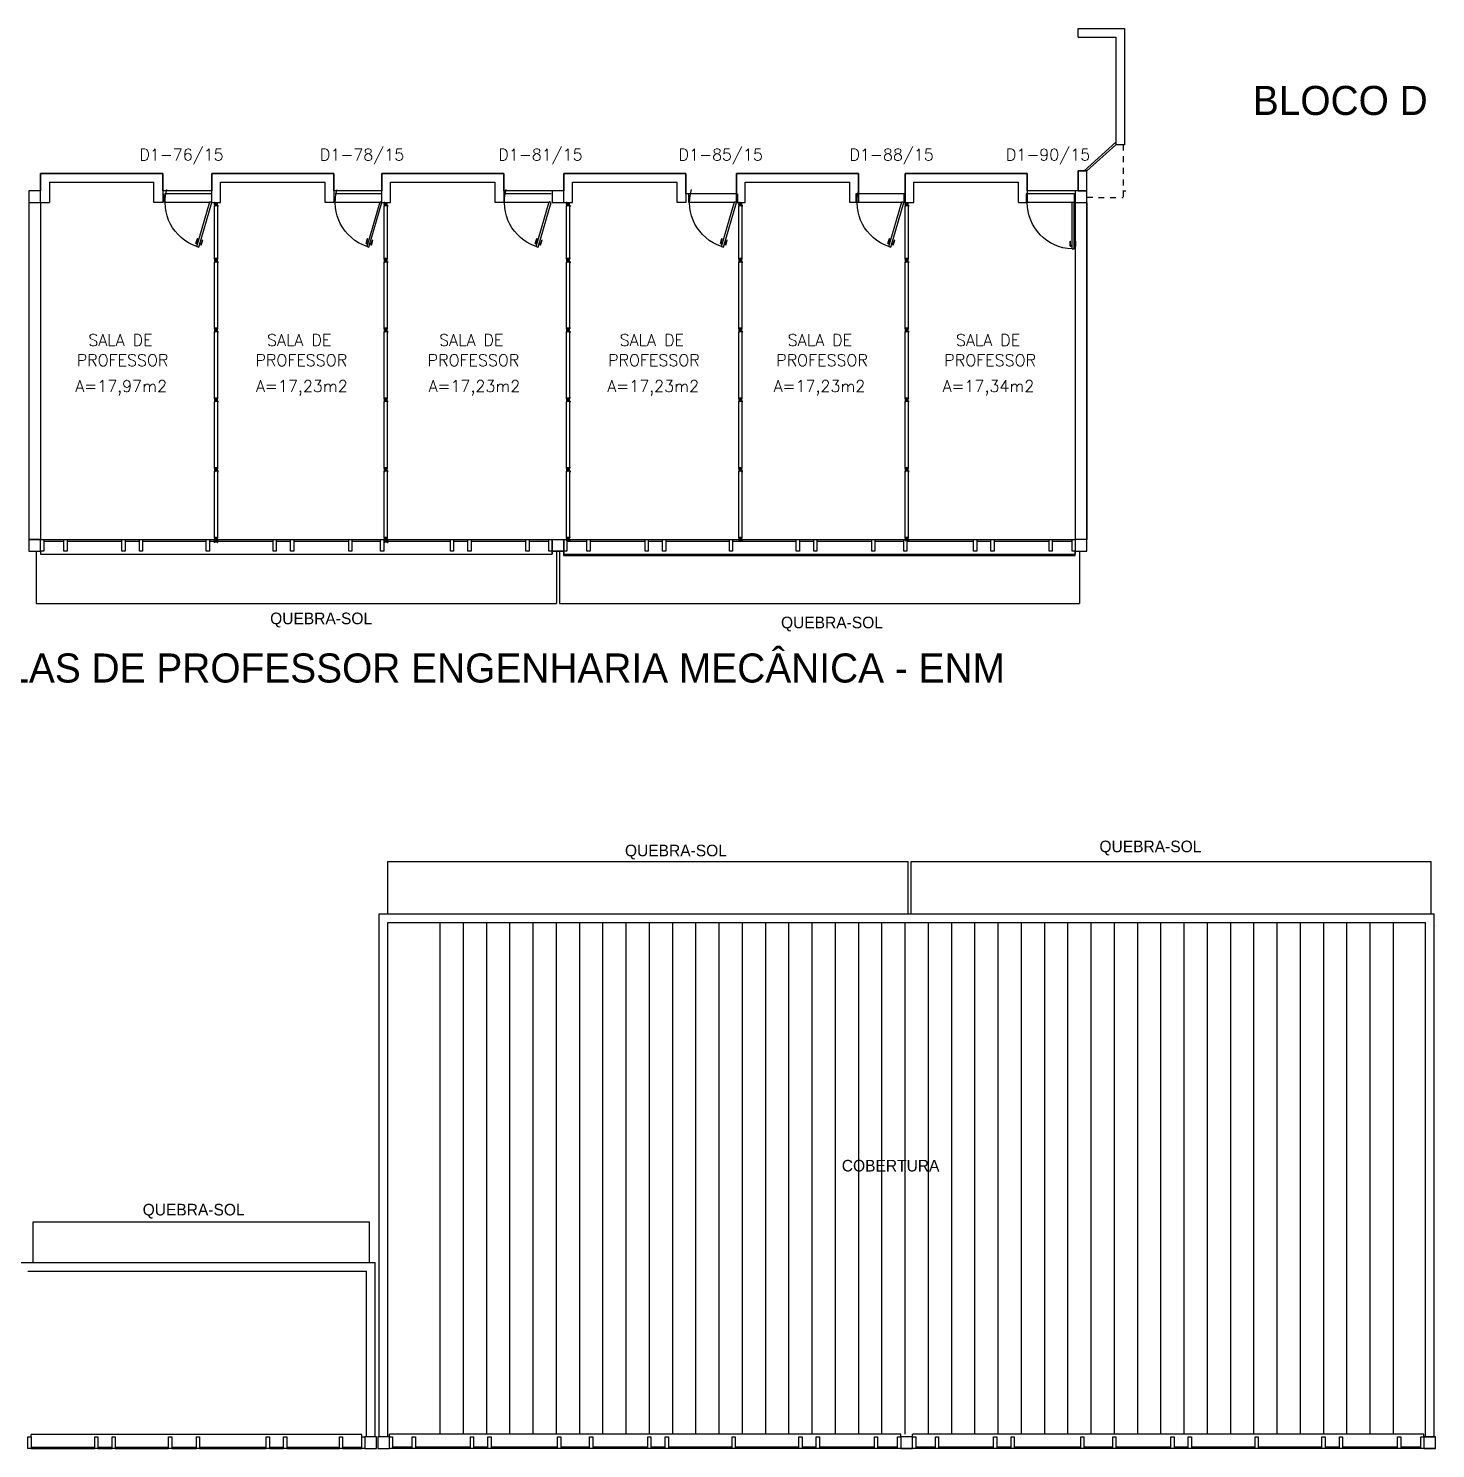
# Model space of a CAD drawing. Header units: centimetres. Extents: x -15 to 273, y 1 to 137.
# Drawn here: x 92.72 to 116.93, y 49.52 to 73.95 of the extents above; entities that cross this region are included whole.
import ezdxf

# ---------------------------------------------------------------- set-up
doc = ezdxf.new("R2010")
doc.units = ezdxf.units.CM
doc.header["$LTSCALE"] = 0.003
doc.header["$MEASUREMENT"] = 0
doc.linetypes.add('HIDDEN', pattern=[0.375, 0.25, -0.125])
doc.layers.get('0').update_dxf_attribs({"linetype": 'CONTINUOUS'})
for name, color, linetype in [('ALV', 2, 'CONTINUOUS'), ('ALVENARIA', 2, 'CONTINUOUS'), ('AREA', 2, 'CONTINUOUS'), ('COB', 1, 'CONTINUOUS'), ('DIV', 2, 'CONTINUOUS'), ('ENDEREÇO NOVO', 2, 'CONTINUOUS'), ('ESQ', 1, 'CONTINUOUS'), ('ESTRUT', 2, 'CONTINUOUS'), ('MACANETA', 2, 'CONTINUOUS'), ('MARCO', 2, 'CONTINUOUS'), ('PISO', 1, 'CONTINUOUS'), ('PL-Áreas-Depto', 2, 'CONTINUOUS'), ('PORTA', 2, 'CONTINUOUS'), ('PROJ', 1, 'HIDDEN'), ('SOLEIRA', 1, 'CONTINUOUS'), ('TEXTO', 2, 'CONTINUOUS'), ('USO', 2, 'CONTINUOUS')]:
    doc.layers.add(name, color=color, linetype=linetype)
doc.styles.add('UNB-100', font='simplex.shx', dxfattribs={"height": 0.2})

# ---------------------------------------------------------------- blocks, each defined once
blk = doc.blocks.new('ESQ9')
at = {"layer": 'ALV'}
blk.add_line((-0.2, 0), (0, 0), dxfattribs=at)
at = {"layer": 'ESQ'}
for p, q in [((0.055, 0), (8.745, 0)), ((0, -0.2), (0, -0.25)), ((0.055, -0.025), (0.4, -0.025)), ((0.455, -0.025), (1.4, -0.025)), ((1.455, -0.025), (1.7, -0.025)), ((1.755, -0.025), (2.85, -0.025)), ((2.905, -0.025), (4, -0.025)), ((4.055, -0.025), (4.3, -0.025)), ((4.355, -0.025), (5.3, -0.025)), ((5.355, -0.025), (5.85, -0.025)), ((5.905, -0.025), (7.05, -0.025)), ((7.105, -0.025), (7.35, -0.025)), ((7.405, -0.025), (8.35, -0.025)), ((8.405, -0.025), (8.745, -0.025)), ((8.8, -0.2), (8.8, -0.25)), ((0, -0.25), (8.8, -0.25))]:
    blk.add_line(p, q, dxfattribs=at)
for points in [[(0, 0), (0.055, 0), (0.055, -0.2), (0, -0.2)], [(0.4, 0), (0.455, 0), (0.455, -0.2), (0.4, -0.2)], [(1.4, 0), (1.455, 0), (1.455, -0.2), (1.4, -0.2)], [(1.7, 0), (1.755, 0), (1.755, -0.2), (1.7, -0.2)], [(2.85, 0), (2.905, 0), (2.905, -0.2), (2.85, -0.2)], [(4, 0), (4.055, 0), (4.055, -0.2), (4, -0.2)], [(4.3, 0), (4.355, 0), (4.355, -0.2), (4.3, -0.2)], [(5.3, 0), (5.355, 0), (5.355, -0.2), (5.3, -0.2)], [(5.85, 0), (5.905, 0), (5.905, -0.2), (5.85, -0.2)], [(7.05, 0), (7.105, 0), (7.105, -0.2), (7.05, -0.2)], [(7.35, 0), (7.405, 0), (7.405, -0.2), (7.35, -0.2)], [(8.35, 0), (8.405, 0), (8.405, -0.2), (8.35, -0.2)], [(8.745, 0), (8.8, 0), (8.8, -0.2), (8.745, -0.2)]]:
    blk.add_lwpolyline(points, close=True, dxfattribs=at)
blk = doc.blocks.new('DIV12')
for p, q in [((-0.005, 0), (0.005, 0)), ((0, -0.005), (0, 0.005)), ((0.024, 0.018), (0.028, 0.018)), ((0.024, 0.018), (0.024, 0.016)), ((0.024, 0.016), (0.028, 0.016)), ((0.028, 0.03), (0.043, 0.03)), ((0.028, 0.018), (0.028, 0.03)), ((0.028, -0.017), (0.028, 0.016)), ((0.03, 0.028), (1.169, 0.028)), ((0.03, -0.029), (0.03, 0.028)), ((0.043, 0.03), (0.043, 0.028)), ((1.157, 0.03), (1.157, 0.028)), ((1.171, 0.03), (1.157, 0.03)), ((1.169, -0.029), (1.169, 0.028)), ((1.171, 0.018), (1.171, 0.03)), ((1.176, 0.018), (1.171, 0.018)), ((1.176, 0.016), (1.171, 0.016)), ((1.171, -0.017), (1.171, 0.016)), ((1.176, 0.018), (1.176, 0.016)), ((1.195, 0), (1.205, 0)), ((1.2, -0.005), (1.2, 0.005)), ((0.024, -0.017), (0.028, -0.017)), ((0.024, -0.017), (0.024, -0.019)), ((0.024, -0.019), (0.028, -0.019)), ((0.028, -0.031), (0.028, -0.019)), ((0.028, -0.031), (0.043, -0.031)), ((0.03, -0.029), (1.169, -0.029)), ((0.043, -0.029), (0.043, -0.031)), ((1.157, -0.029), (1.157, -0.031)), ((1.171, -0.031), (1.157, -0.031)), ((1.176, -0.017), (1.171, -0.017)), ((1.176, -0.019), (1.171, -0.019)), ((1.171, -0.031), (1.171, -0.019)), ((1.176, -0.017), (1.176, -0.019))]:
    blk.add_line(p, q)
blk = doc.blocks.new('MTDIV')
for p, q in [((-0.0285, 0.0185), (-0.0285, 0.0285)), ((-0.0185, 0.0285), (-0.0285, 0.0285)), ((-0.0265, 0.0185), (-0.0285, 0.0185)), ((-0.0265, 0.0235), (-0.0265, 0.0265)), ((-0.0265, 0.0265), (-0.0185, 0.0265)), ((-0.0265, 0.0235), (0.0265, 0.0235)), ((-0.0215, 0.0235), (-0.0265, 0.0235)), ((-0.0265, 0.0185), (-0.0265, 0.0215)), ((-0.0265, 0.0215), (-0.0235, 0.0215)), ((-0.0235, 0.0215), (-0.0235, -0.0215)), ((-0.0215, 0.0235), (-0.0215, 0.0215)), ((-0.0215, 0.0215), (0.0215, 0.0215)), ((-0.0215, 0.0195), (0.0195, 0.0195)), ((-0.0215, 0.0195), (-0.0215, -0.0195)), ((-0.0185, 0.0265), (-0.0185, 0.0285)), ((-0.0049, 0), (0.0049, 0)), ((0, -0.0049), (0, 0.0049)), ((0.0115, 0.0095), (0.0115, 0.0075)), ((0.0195, 0.0095), (0.0115, 0.0095)), ((0.0215, 0.0075), (0.0115, 0.0075)), ((0.0135, 0.0075), (0.0135, 0.0055)), ((0.0215, 0.0055), (0.0135, 0.0055)), ((0.0185, 0.0265), (0.0185, 0.0285)), ((0.0185, 0.0285), (0.0285, 0.0285)), ((0.0185, 0.0265), (0.0265, 0.0265)), ((0.0195, 0.0195), (0.0195, 0.0095)), ((0.0215, 0.0235), (0.0215, 0.0075)), ((0.0215, 0.0235), (0.0265, 0.0235)), ((0.0215, 0.0055), (0.0215, -0.0055)), ((0.0235, 0.0215), (0.0235, -0.0215)), ((0.0265, 0.0215), (0.0235, 0.0215)), ((0.0265, 0.0235), (0.0265, 0.0265)), ((0.0265, 0.0185), (0.0265, 0.0215)), ((0.0265, 0.0185), (0.0285, 0.0185)), ((0.0285, 0.0185), (0.0285, 0.0285)), ((-0.0285, -0.0185), (-0.0285, -0.0285)), ((-0.0285, -0.0185), (-0.0265, -0.0185)), ((-0.0185, -0.0285), (-0.0285, -0.0285)), ((-0.0265, -0.0185), (-0.0265, -0.0215)), ((-0.0265, -0.0215), (-0.0235, -0.0215)), ((0.0265, -0.0235), (-0.0265, -0.0235)), ((-0.0265, -0.0235), (-0.0265, -0.0265)), ((-0.0215, -0.0235), (-0.0265, -0.0235)), ((-0.0185, -0.0265), (-0.0265, -0.0265)), ((-0.0215, -0.0195), (0.0195, -0.0195)), ((-0.0215, -0.0215), (0.0215, -0.0215)), ((-0.0215, -0.0215), (-0.0215, -0.0235)), ((-0.0185, -0.0265), (-0.0185, -0.0285)), ((0.0115, -0.0075), (0.0115, -0.0095)), ((0.0215, -0.0075), (0.0115, -0.0075)), ((0.0195, -0.0095), (0.0115, -0.0095)), ((0.0135, -0.0055), (0.0135, -0.0075)), ((0.0215, -0.0055), (0.0135, -0.0055)), ((0.0185, -0.0265), (0.0185, -0.0285)), ((0.0265, -0.0265), (0.0185, -0.0265)), ((0.0185, -0.0285), (0.0285, -0.0285)), ((0.0195, -0.0095), (0.0195, -0.0195)), ((0.0215, -0.0075), (0.0215, -0.0235)), ((0.0215, -0.0235), (0.0265, -0.0235)), ((0.0265, -0.0215), (0.0235, -0.0215)), ((0.0265, -0.0185), (0.0265, -0.0215)), ((0.0285, -0.0185), (0.0265, -0.0185)), ((0.0265, -0.0235), (0.0265, -0.0265)), ((0.0285, -0.0185), (0.0285, -0.0285))]:
    blk.add_line(p, q)
blk = doc.blocks.new('DOOR80')
at = {"layer": 'MACANETA', "color": 1}
for p, q in [((-0.015, -0.665), (-0.01, -0.665)), ((-0.015, -0.755), (-0.015, -0.665)), ((-0.01, -0.755), (-0.01, -0.665)), ((0.012, -0.763), (0.012, -0.728)), ((0.012, -0.728), (0.015, -0.728)), ((0.053, -0.728), (0.05, -0.728)), ((0.053, -0.763), (0.053, -0.728)), ((0.08, -0.665), (0.075, -0.665)), ((0.075, -0.755), (0.075, -0.665)), ((0.08, -0.755), (0.08, -0.665)), ((-0.015, -0.755), (0.012, -0.755)), ((-0.01, -0.735), (0.012, -0.735)), ((0.012, -0.763), (0.015, -0.763)), ((0.053, -0.763), (0.05, -0.763)), ((0.075, -0.735), (0.053, -0.735)), ((0.08, -0.755), (0.053, -0.755))]:
    blk.add_line(p, q, dxfattribs=at)
at = {"layer": 'PORTA'}
for p, q in [((0.015, -0.8), (0.015, 0)), ((0.015, 0), (0.05, 0)), ((0.05, -0.8), (0.05, 0)), ((0.05, -0.8), (0.015, -0.8))]:
    blk.add_line(p, q, dxfattribs=at)
at = {"layer": 'PORTA', "color": 1}
blk.add_arc((0.02, 0), 0.8, 272.1491, 0, dxfattribs=at)
blk = doc.blocks.new('PORTA80')
at = {"layer": 'MARCO'}
for p, q in [((0, 0), (0.02, 0)), ((0, -0.15), (0, 0)), ((0.02, -0.15), (0.02, 0)), ((-0.002, -0.15), (-0.002, -0.15)), ((-0.002, -0.15), (-0.002, -0.15)), ((-0.002, -0.15), (-0.002, -0.15)), ((0.02, -0.15), (0, -0.15)), ((0.005, 0), (0.005, 0)), ((0.005, 0), (0.005, 0)), ((0.827, 0), (0.847, 0)), ((0.827, -0.15), (0.827, 0)), ((0.827, -0.15), (0.847, -0.15)), ((0.828, 0), (0.828, 0)), ((0.828, 0), (0.828, 0)), ((0.828, 0), (0.828, 0)), ((0.828, -0.15), (0.828, -0.15)), ((0.828, -0.15), (0.828, -0.15)), ((0.828, -0.15), (0.828, -0.15)), ((0.847, -0.15), (0.847, 0))]:
    blk.add_line(p, q, dxfattribs=at)
at = {"layer": 'SOLEIRA'}
for p, q in [((0.02, -0.15), (0.828, -0.15)), ((0.048, 0), (0.828, 0))]:
    blk.add_line(p, q, dxfattribs=at)
at = {"layer": 'PORTA', "xscale": -1, "rotation": 179.9999999948552}
blk.add_blockref('DOOR80', (0.005, 0), dxfattribs=at)
blk = doc.blocks.new('ESQ6')
at = {"layer": 'ESQ'}
for p, q in [((-0.24, 5.745), (-0.24, 0.055)), ((-0.2, 5.745), (-0.24, 5.745)), ((-0.2, 5.745), (-0.2, 5.745)), ((-0.025, 5.415), (-0.025, 5.745)), ((0, 5.415), (0, 5.745)), ((-0.025, 4.455), (-0.025, 5.36)), ((0, 4.455), (0, 5.36)), ((-0.025, 4.155), (-0.025, 4.4)), ((0, 4.155), (0, 4.4)), ((-0.025, 2.955), (-0.025, 4.1)), ((0, 2.955), (0, 4.1)), ((-0.025, 2.475), (-0.025, 2.9)), ((0, 2.475), (0, 2.9)), ((-0.025, 1.505), (-0.025, 2.42)), ((0, 1.505), (0, 2.42)), ((-0.025, 1.205), (-0.025, 1.45)), ((0, 1.205), (0, 1.45)), ((-0.025, 0.055), (-0.025, 1.15)), ((0, 0.055), (0, 1.15)), ((-0.2, 0.055), (-0.24, 0.055))]:
    blk.add_line(p, q, dxfattribs=at)
for points in [[(0, 5.745), (-0.2, 5.745), (-0.2, 5.8), (0, 5.8)], [(0, 5.36), (-0.2, 5.36), (-0.2, 5.415), (0, 5.415)], [(0, 4.4), (-0.2, 4.4), (-0.2, 4.455), (0, 4.455)], [(0, 4.1), (-0.2, 4.1), (-0.2, 4.155), (0, 4.155)], [(0, 2.9), (-0.2, 2.9), (-0.2, 2.955), (0, 2.955)], [(0, 2.42), (-0.2, 2.42), (-0.2, 2.475), (0, 2.475)], [(0, 1.45), (-0.2, 1.45), (-0.2, 1.505), (0, 1.505)], [(0, 1.15), (-0.2, 1.15), (-0.2, 1.205), (0, 1.205)], [(0, 0), (-0.2, 0), (-0.2, 0.055), (0, 0.055)]]:
    blk.add_lwpolyline(points, close=True, dxfattribs=at)

msp = doc.modelspace()

# ---------------------------------------------------------------- linework, layer by layer
at = {"layer": 'ALV'}
for p, q in [((110.777, 73.951), (111.577, 73.951)), ((110.777, 73.801), (110.777, 73.951)), ((110.777, 73.801), (111.427, 73.801)), ((111.427, 73.801), (111.427, 71.951)), ((111.577, 73.951), (111.577, 71.951)), ((111.577, 71.951), (111.427, 71.951)), ((110.777, 71.501), (110.927, 71.501)), ((110.777, 71.157), (110.777, 71.501)), ((110.927, 71.157), (110.927, 71.501)), ((110.927, 70.957), (110.927, 71.457)), ((110.777, 71.157), (110.927, 71.157)), ((110.927, 70.957), (110.927, 71.307)), ((110.727, 70.957), (110.927, 70.957)), ((92.727, 65.157), (92.927, 65.157)), ((92.852, 64.957), (92.852, 64.057)), ((101.802, 64.957), (101.802, 64.057)), ((101.852, 64.957), (101.852, 64.057)), ((110.802, 64.957), (110.802, 64.057)), ((92.852, 64.057), (101.802, 64.057)), ((101.852, 64.057), (110.802, 64.057)), ((98.902, 59.617), (107.852, 59.617)), ((98.902, 58.717), (98.902, 59.617)), ((107.852, 58.717), (107.852, 59.617)), ((107.902, 59.617), (116.852, 59.617)), ((107.902, 58.717), (107.902, 59.617)), ((116.852, 58.717), (116.852, 59.617)), ((98.752, 58.717), (116.902, 58.717)), ((98.752, 49.717), (98.752, 58.717)), ((116.902, 49.717), (116.902, 58.717)), ((98.902, 58.567), (116.752, 58.567)), ((98.902, 49.717), (98.902, 58.567)), ((116.752, 49.717), (116.752, 58.567)), ((116.927, 58.517), (116.927, 58.517)), ((92.796, 53.417), (98.588, 53.417)), ((92.796, 52.717), (92.796, 53.417)), ((98.588, 52.716), (98.588, 53.417)), ((92.532, 52.717), (98.682, 52.717)), ((92.707, 52.567), (98.532, 52.567)), ((98.532, 49.717), (98.532, 52.567)), ((98.682, 49.717), (98.682, 52.717)), ((116.727, 49.717), (116.927, 49.717)), ((116.731, 49.717), (116.927, 49.717))]:
    msp.add_line(p, q, dxfattribs=at)
at = {"layer": 'ALVENARIA'}
for p, q in [((92.927, 71.457), (95.027, 71.457)), ((92.927, 70.957), (92.927, 71.457)), ((95.027, 71.457), (95.027, 70.957)), ((95.873, 71.457), (97.973, 71.457)), ((95.873, 70.957), (95.873, 71.457)), ((97.973, 71.457), (97.973, 70.957)), ((98.799, 71.457), (100.899, 71.457)), ((98.799, 70.957), (98.799, 71.457)), ((100.899, 71.457), (100.899, 70.957)), ((101.927, 71.457), (104.027, 71.457)), ((101.927, 70.957), (101.927, 71.457)), ((104.027, 71.457), (104.027, 70.957)), ((104.897, 71.457), (106.997, 71.457)), ((104.897, 70.957), (104.897, 71.457)), ((106.997, 71.457), (106.997, 70.957)), ((107.799, 71.457), (109.9, 71.457)), ((107.799, 70.957), (107.799, 71.457)), ((109.9, 71.457), (109.9, 70.957)), ((93.077, 71.307), (94.877, 71.307)), ((93.077, 71.307), (93.077, 70.957)), ((94.877, 70.957), (94.877, 71.307)), ((96.023, 71.307), (97.823, 71.307)), ((96.023, 70.957), (96.023, 71.307)), ((97.823, 70.957), (97.823, 71.307)), ((98.949, 71.307), (100.749, 71.307)), ((98.949, 70.957), (98.949, 71.307)), ((100.749, 70.957), (100.749, 71.307)), ((102.077, 71.307), (103.877, 71.307)), ((102.077, 70.957), (102.077, 71.307)), ((103.877, 70.957), (103.877, 71.307)), ((105.047, 71.307), (106.847, 71.307)), ((105.047, 70.957), (105.047, 71.307)), ((106.847, 70.957), (106.847, 71.307)), ((107.949, 71.307), (109.75, 71.307)), ((107.949, 70.957), (107.949, 71.307)), ((109.75, 70.957), (109.75, 71.307)), ((92.727, 70.957), (92.727, 65.157)), ((92.927, 70.957), (92.927, 65.157)), ((92.927, 70.957), (93.077, 70.957)), ((95.027, 70.957), (94.877, 70.957)), ((95.873, 70.957), (96.023, 70.957)), ((97.973, 70.957), (97.823, 70.957)), ((98.799, 70.957), (98.949, 70.957)), ((100.899, 70.957), (100.749, 70.957)), ((101.927, 70.957), (102.077, 70.957)), ((104.027, 70.957), (103.877, 70.957)), ((104.897, 70.957), (105.047, 70.957)), ((106.997, 70.957), (106.847, 70.957)), ((107.799, 70.957), (107.949, 70.957)), ((109.75, 70.957), (109.899, 70.957)), ((110.119, 70.957), (109.969, 70.957)), ((110.727, 70.957), (110.727, 65.157)), ((110.927, 70.957), (110.927, 65.157))]:
    msp.add_line(p, q, dxfattribs=at)
at = {"layer": 'COB'}
for p, q in [((99.802, 49.767), (99.802, 58.567)), ((100.202, 49.767), (100.202, 58.567)), ((100.602, 49.767), (100.602, 58.567)), ((101.002, 49.767), (101.002, 58.567)), ((101.402, 49.767), (101.402, 58.567)), ((101.802, 49.767), (101.802, 58.567)), ((102.202, 49.767), (102.202, 58.567)), ((102.602, 49.767), (102.602, 58.567)), ((103.002, 49.767), (103.002, 58.567)), ((103.402, 49.767), (103.402, 58.567)), ((103.802, 49.767), (103.802, 58.567)), ((104.202, 49.767), (104.202, 58.567)), ((104.602, 49.767), (104.602, 58.567)), ((105.002, 49.767), (105.002, 58.567)), ((105.402, 49.767), (105.402, 58.567)), ((105.802, 49.767), (105.802, 58.567)), ((106.202, 49.767), (106.202, 58.567)), ((106.602, 49.767), (106.602, 58.567)), ((107.002, 49.767), (107.002, 58.567)), ((107.402, 49.767), (107.402, 58.567)), ((107.802, 49.767), (107.802, 58.567)), ((108.202, 49.767), (108.202, 58.567)), ((108.602, 49.767), (108.602, 58.567)), ((109.002, 49.767), (109.002, 58.567)), ((109.402, 49.767), (109.402, 58.567)), ((109.802, 49.767), (109.802, 58.567)), ((110.202, 49.767), (110.202, 58.567)), ((110.602, 49.767), (110.602, 58.567)), ((111.002, 49.767), (111.002, 58.567)), ((111.402, 49.767), (111.402, 58.567)), ((111.802, 49.767), (111.802, 58.567)), ((112.202, 49.767), (112.202, 58.567)), ((112.602, 49.767), (112.602, 58.567)), ((113.002, 49.767), (113.002, 58.567)), ((113.402, 49.767), (113.402, 58.567)), ((113.802, 49.767), (113.802, 58.567)), ((114.202, 49.767), (114.202, 58.567)), ((114.602, 49.767), (114.602, 58.567)), ((115.002, 49.767), (115.002, 58.567)), ((115.002, 49.767), (115.002, 58.567)), ((115.402, 49.767), (115.402, 58.567)), ((115.802, 49.767), (115.802, 58.567)), ((116.202, 49.767), (116.202, 58.567))]:
    msp.add_line(p, q, dxfattribs=at)
at = {"layer": 'DIV'}
for p, q in [((95.921, 70.929), (95.911, 70.929)), ((95.916, 70.924), (95.916, 70.934)), ((95.928, 70.9), (95.916, 70.9)), ((95.916, 70.9), (95.916, 70.886)), ((95.916, 70.886), (95.918, 70.886)), ((95.975, 70.898), (95.918, 70.898)), ((95.918, 69.993), (95.918, 70.898)), ((95.928, 70.905), (95.93, 70.905)), ((95.928, 70.905), (95.928, 70.9)), ((95.93, 70.905), (95.93, 70.9)), ((95.963, 70.9), (95.93, 70.9)), ((95.949, 70.929), (95.939, 70.929)), ((95.944, 70.924), (95.944, 70.934)), ((95.963, 70.905), (95.965, 70.905)), ((95.963, 70.905), (95.963, 70.9)), ((95.965, 70.905), (95.965, 70.9)), ((95.977, 70.9), (95.965, 70.9)), ((95.975, 69.993), (95.975, 70.898)), ((95.975, 70.886), (95.977, 70.886)), ((95.977, 70.9), (95.977, 70.886)), ((98.842, 70.929), (98.831, 70.929)), ((98.836, 70.924), (98.836, 70.934)), ((98.848, 70.9), (98.836, 70.9)), ((98.836, 70.9), (98.836, 70.886)), ((98.836, 70.886), (98.838, 70.886)), ((98.895, 70.898), (98.838, 70.898)), ((98.838, 69.993), (98.838, 70.898)), ((98.848, 70.905), (98.85, 70.905)), ((98.848, 70.905), (98.848, 70.9)), ((98.85, 70.905), (98.85, 70.9)), ((98.883, 70.9), (98.85, 70.9)), ((98.852, 70.906), (98.854, 70.906)), ((98.875, 70.929), (98.865, 70.929)), ((98.87, 70.924), (98.87, 70.934)), ((98.883, 70.905), (98.885, 70.905)), ((98.883, 70.905), (98.883, 70.9)), ((98.885, 70.905), (98.885, 70.9)), ((98.897, 70.9), (98.885, 70.9)), ((98.887, 70.906), (98.889, 70.906)), ((98.895, 69.993), (98.895, 70.898)), ((98.895, 70.886), (98.897, 70.886)), ((98.897, 70.9), (98.897, 70.886)), ((101.979, 70.929), (101.969, 70.929)), ((101.974, 70.924), (101.974, 70.934)), ((101.986, 70.9), (101.974, 70.9)), ((101.974, 70.9), (101.974, 70.886)), ((101.974, 70.886), (101.976, 70.886)), ((102.033, 70.898), (101.976, 70.898)), ((101.976, 69.993), (101.976, 70.898)), ((101.979, 70.906), (101.981, 70.906)), ((101.986, 70.905), (101.988, 70.905)), ((101.986, 70.905), (101.986, 70.9)), ((101.988, 70.905), (101.988, 70.9)), ((102.021, 70.9), (101.988, 70.9)), ((102.003, 70.929), (101.993, 70.929)), ((101.998, 70.924), (101.998, 70.934)), ((102.014, 70.906), (102.016, 70.906)), ((102.021, 70.905), (102.023, 70.905)), ((102.021, 70.905), (102.021, 70.9)), ((102.023, 70.905), (102.023, 70.9)), ((102.035, 70.9), (102.023, 70.9)), ((102.033, 69.993), (102.033, 70.898)), ((102.033, 70.886), (102.035, 70.886)), ((102.035, 70.9), (102.035, 70.886)), ((104.943, 70.929), (104.933, 70.929)), ((104.949, 70.9), (104.937, 70.9)), ((104.937, 70.9), (104.937, 70.886)), ((104.937, 70.886), (104.939, 70.886)), ((104.938, 70.924), (104.938, 70.934)), ((104.95, 70.901), (104.938, 70.901)), ((104.996, 70.898), (104.939, 70.898)), ((104.939, 69.993), (104.939, 70.898)), ((104.949, 70.905), (104.951, 70.905)), ((104.949, 70.905), (104.949, 70.9)), ((104.95, 70.906), (104.95, 70.901)), ((104.95, 70.906), (104.952, 70.906)), ((104.951, 70.905), (104.951, 70.9)), ((104.984, 70.9), (104.951, 70.9)), ((104.952, 70.906), (104.952, 70.901)), ((104.985, 70.901), (104.952, 70.901)), ((104.973, 70.929), (104.963, 70.929)), ((104.968, 70.924), (104.968, 70.934)), ((104.984, 70.905), (104.986, 70.905)), ((104.984, 70.905), (104.984, 70.9)), ((104.985, 70.906), (104.985, 70.901)), ((104.985, 70.906), (104.987, 70.906)), ((104.986, 70.905), (104.986, 70.9)), ((104.998, 70.9), (104.986, 70.9)), ((104.987, 70.906), (104.987, 70.901)), ((104.999, 70.901), (104.987, 70.901)), ((104.996, 69.993), (104.996, 70.898)), ((104.996, 70.886), (104.998, 70.886)), ((104.998, 70.9), (104.998, 70.886)), ((107.799, 70.957), (107.779, 70.957)), ((107.794, 70.957), (107.794, 70.957)), ((107.794, 70.957), (107.794, 70.957)), ((107.804, 70.929), (107.794, 70.929)), ((107.799, 70.924), (107.799, 70.934)), ((107.799, 70.9), (107.799, 70.886)), ((107.811, 70.9), (107.799, 70.9)), ((107.799, 70.886), (107.801, 70.886)), ((107.801, 69.993), (107.801, 70.898)), ((107.858, 70.898), (107.801, 70.898)), ((107.811, 70.905), (107.811, 70.9)), ((107.811, 70.905), (107.813, 70.905)), ((107.813, 70.905), (107.813, 70.9)), ((107.846, 70.9), (107.813, 70.9)), ((107.846, 70.905), (107.846, 70.9)), ((107.846, 70.905), (107.848, 70.905)), ((107.848, 70.905), (107.848, 70.9)), ((107.86, 70.9), (107.848, 70.9)), ((107.858, 69.993), (107.858, 70.898)), ((107.858, 70.886), (107.86, 70.886)), ((107.86, 70.9), (107.86, 70.886)), ((95.916, 69.991), (95.916, 70.005)), ((95.916, 70.005), (95.918, 70.005)), ((95.916, 69.991), (95.916, 70.005)), ((95.916, 70.005), (95.918, 70.005)), ((95.928, 69.991), (95.916, 69.991)), ((95.928, 69.991), (95.916, 69.991)), ((95.975, 69.993), (95.918, 69.993)), ((95.975, 69.993), (95.918, 69.993)), ((95.928, 69.986), (95.928, 69.991)), ((95.928, 69.986), (95.928, 69.991)), ((95.928, 69.986), (95.93, 69.986)), ((95.928, 69.986), (95.93, 69.986)), ((95.963, 69.991), (95.93, 69.991)), ((95.963, 69.991), (95.93, 69.991)), ((95.93, 69.986), (95.93, 69.991)), ((95.93, 69.986), (95.93, 69.991)), ((95.951, 69.962), (95.941, 69.962)), ((95.951, 69.962), (95.941, 69.962)), ((95.946, 69.957), (95.946, 69.967)), ((95.946, 69.957), (95.946, 69.967)), ((95.963, 69.986), (95.963, 69.991)), ((95.963, 69.986), (95.963, 69.991)), ((95.963, 69.986), (95.965, 69.986)), ((95.963, 69.986), (95.965, 69.986)), ((95.977, 69.991), (95.965, 69.991)), ((95.965, 69.986), (95.965, 69.991)), ((95.977, 69.991), (95.965, 69.991)), ((95.965, 69.986), (95.965, 69.991)), ((95.975, 70.005), (95.977, 70.005)), ((95.975, 70.005), (95.977, 70.005)), ((95.977, 69.991), (95.977, 70.005)), ((95.977, 69.991), (95.977, 70.005)), ((98.836, 69.991), (98.836, 70.005)), ((98.836, 70.005), (98.838, 70.005)), ((98.836, 69.991), (98.836, 70.005)), ((98.836, 70.005), (98.838, 70.005)), ((98.848, 69.991), (98.836, 69.991)), ((98.848, 69.991), (98.836, 69.991)), ((98.895, 69.993), (98.838, 69.993)), ((98.895, 69.993), (98.838, 69.993)), ((98.848, 69.986), (98.848, 69.991)), ((98.848, 69.986), (98.848, 69.991)), ((98.848, 69.986), (98.85, 69.986)), ((98.848, 69.986), (98.85, 69.986)), ((98.883, 69.991), (98.85, 69.991)), ((98.883, 69.991), (98.85, 69.991)), ((98.85, 69.986), (98.85, 69.991)), ((98.85, 69.986), (98.85, 69.991)), ((98.872, 69.962), (98.861, 69.962)), ((98.872, 69.962), (98.861, 69.962)), ((98.866, 69.957), (98.866, 69.967)), ((98.866, 69.957), (98.866, 69.967)), ((98.883, 69.986), (98.883, 69.991)), ((98.883, 69.986), (98.883, 69.991)), ((98.883, 69.986), (98.885, 69.986)), ((98.883, 69.986), (98.885, 69.986)), ((98.897, 69.991), (98.885, 69.991)), ((98.885, 69.986), (98.885, 69.991)), ((98.897, 69.991), (98.885, 69.991)), ((98.885, 69.986), (98.885, 69.991)), ((98.895, 70.005), (98.897, 70.005)), ((98.895, 70.005), (98.897, 70.005)), ((98.897, 69.991), (98.897, 70.005)), ((98.897, 69.991), (98.897, 70.005)), ((101.974, 69.991), (101.974, 70.005)), ((101.974, 70.005), (101.976, 70.005)), ((101.974, 69.991), (101.974, 70.005)), ((101.974, 70.005), (101.976, 70.005)), ((101.986, 69.991), (101.974, 69.991)), ((101.986, 69.991), (101.974, 69.991)), ((102.033, 69.993), (101.976, 69.993)), ((102.033, 69.993), (101.976, 69.993)), ((101.986, 69.986), (101.986, 69.991)), ((101.986, 69.986), (101.986, 69.991)), ((101.986, 69.986), (101.988, 69.986)), ((101.986, 69.986), (101.988, 69.986)), ((102.021, 69.991), (101.988, 69.991)), ((102.021, 69.991), (101.988, 69.991)), ((101.988, 69.986), (101.988, 69.991)), ((101.988, 69.986), (101.988, 69.991)), ((102.009, 69.962), (101.999, 69.962)), ((102.009, 69.962), (101.999, 69.962)), ((102.004, 69.957), (102.004, 69.967)), ((102.004, 69.957), (102.004, 69.967)), ((102.021, 69.986), (102.021, 69.991)), ((102.021, 69.986), (102.021, 69.991)), ((102.021, 69.986), (102.023, 69.986)), ((102.021, 69.986), (102.023, 69.986)), ((102.035, 69.991), (102.023, 69.991)), ((102.023, 69.986), (102.023, 69.991)), ((102.035, 69.991), (102.023, 69.991)), ((102.023, 69.986), (102.023, 69.991)), ((102.033, 70.005), (102.035, 70.005)), ((102.033, 70.005), (102.035, 70.005)), ((102.035, 69.991), (102.035, 70.005)), ((102.035, 69.991), (102.035, 70.005)), ((104.937, 69.991), (104.937, 70.005)), ((104.937, 70.005), (104.939, 70.005)), ((104.937, 69.991), (104.937, 70.005)), ((104.937, 70.005), (104.939, 70.005)), ((104.949, 69.991), (104.937, 69.991)), ((104.949, 69.991), (104.937, 69.991)), ((104.996, 69.993), (104.939, 69.993)), ((104.996, 69.993), (104.939, 69.993)), ((104.949, 69.986), (104.949, 69.991)), ((104.949, 69.986), (104.949, 69.991)), ((104.949, 69.986), (104.951, 69.986)), ((104.949, 69.986), (104.951, 69.986)), ((104.984, 69.991), (104.951, 69.991)), ((104.984, 69.991), (104.951, 69.991)), ((104.951, 69.986), (104.951, 69.991)), ((104.951, 69.986), (104.951, 69.991)), ((104.973, 69.962), (104.963, 69.962)), ((104.973, 69.962), (104.963, 69.962)), ((104.968, 69.957), (104.968, 69.967)), ((104.968, 69.957), (104.968, 69.967)), ((104.984, 69.986), (104.984, 69.991)), ((104.984, 69.986), (104.984, 69.991)), ((104.984, 69.986), (104.986, 69.986)), ((104.984, 69.986), (104.986, 69.986)), ((104.998, 69.991), (104.986, 69.991)), ((104.986, 69.986), (104.986, 69.991)), ((104.998, 69.991), (104.986, 69.991)), ((104.986, 69.986), (104.986, 69.991)), ((104.996, 70.005), (104.998, 70.005)), ((104.996, 70.005), (104.998, 70.005)), ((104.998, 69.991), (104.998, 70.005)), ((104.998, 69.991), (104.998, 70.005)), ((107.799, 70.005), (107.801, 70.005)), ((107.799, 69.991), (107.799, 70.005)), ((107.799, 70.005), (107.801, 70.005)), ((107.799, 69.991), (107.799, 70.005)), ((107.811, 69.991), (107.799, 69.991)), ((107.811, 69.991), (107.799, 69.991)), ((107.858, 69.993), (107.801, 69.993)), ((107.858, 69.993), (107.801, 69.993)), ((107.811, 69.986), (107.811, 69.991)), ((107.811, 69.986), (107.811, 69.991)), ((107.811, 69.986), (107.813, 69.986)), ((107.811, 69.986), (107.813, 69.986)), ((107.813, 69.986), (107.813, 69.991)), ((107.813, 69.986), (107.813, 69.991)), ((107.846, 69.991), (107.813, 69.991)), ((107.846, 69.991), (107.813, 69.991)), ((107.834, 69.962), (107.824, 69.962)), ((107.834, 69.962), (107.824, 69.962)), ((107.829, 69.957), (107.829, 69.967)), ((107.829, 69.957), (107.829, 69.967)), ((107.846, 69.986), (107.846, 69.991)), ((107.846, 69.986), (107.846, 69.991)), ((107.846, 69.986), (107.848, 69.986)), ((107.846, 69.986), (107.848, 69.986)), ((107.848, 69.986), (107.848, 69.991)), ((107.86, 69.991), (107.848, 69.991)), ((107.848, 69.986), (107.848, 69.991)), ((107.86, 69.991), (107.848, 69.991)), ((107.858, 70.005), (107.86, 70.005)), ((107.858, 70.005), (107.86, 70.005)), ((107.86, 69.991), (107.86, 70.005)), ((107.86, 69.991), (107.86, 70.005))]:
    msp.add_line(p, q, dxfattribs=at)
at = {"layer": 'ESQ'}
for p, q in [((111.427, 71.992), (110.882, 71.501)), ((111.427, 71.951), (110.927, 71.501))]:
    msp.add_line(p, q, dxfattribs=at)
at = {"layer": 'ESTRUT'}
for points in [[(92.927, 71.157), (92.727, 71.157), (92.727, 70.957), (92.927, 70.957)], [(101.727, 70.957), (101.927, 70.957), (101.927, 71.157), (101.727, 71.157)], [(110.927, 71.157), (110.727, 71.157), (110.727, 70.957), (110.927, 70.957)], [(110.727, 70.957), (110.927, 70.957), (110.927, 71.157), (110.727, 71.157)], [(92.927, 65.157), (92.727, 65.157), (92.727, 64.957), (92.927, 64.957)], [(101.927, 64.957), (101.727, 64.957), (101.727, 65.157), (101.927, 65.157)], [(110.927, 65.157), (110.727, 65.157), (110.727, 64.957), (110.927, 64.957)], [(98.707, 49.717), (98.507, 49.717), (98.507, 49.517), (98.707, 49.517)], [(98.927, 49.717), (98.727, 49.717), (98.727, 49.517), (98.927, 49.517)], [(107.927, 49.717), (107.727, 49.717), (107.727, 49.517), (107.927, 49.517)], [(116.927, 49.717), (116.727, 49.717), (116.727, 49.517), (116.927, 49.517)]]:
    msp.add_lwpolyline(points, close=True, dxfattribs=at)
at = {"layer": 'MARCO'}
for p, q in [((95.047, 71.107), (95.047, 70.957)), ((104.071, 71.107), (104.071, 70.957)), ((104.917, 71.107), (104.917, 70.957)), ((106.972, 71.107), (106.952, 71.107)), ((106.952, 71.107), (106.952, 70.957)), ((106.971, 71.107), (106.971, 71.107)), ((106.971, 71.107), (106.971, 71.107)), ((106.971, 71.107), (106.971, 71.107)), ((106.972, 71.107), (106.972, 70.957)), ((107.779, 71.107), (107.799, 71.107)), ((107.779, 71.107), (107.779, 70.957)), ((107.799, 71.107), (107.799, 70.957)), ((107.801, 71.107), (107.801, 71.107)), ((107.801, 71.107), (107.801, 71.107)), ((107.801, 71.107), (107.801, 71.107)), ((106.972, 70.957), (106.952, 70.957)), ((106.971, 70.957), (106.971, 70.957)), ((106.971, 70.957), (106.971, 70.957)), ((106.971, 70.957), (106.971, 70.957))]:
    msp.add_line(p, q, dxfattribs=at)
at = {"layer": 'PISO'}
msp.add_line((111.547, 71.157), (111.597, 71.157), dxfattribs=at)
at = {"layer": 'PL-Áreas-Depto'}
msp.add_lwpolyline([(110.927, 64.957), (110.927, 71.501), (110.777, 71.501), (110.777, 71.157), (109.9, 71.157), (109.9, 71.457), (107.799, 71.457), (107.801, 71.107), (106.997, 71.107), (106.997, 71.457), (104.897, 71.457), (104.897, 71.107), (104.027, 71.107), (104.027, 71.457), (101.927, 71.457), (101.927, 71.157), (100.899, 71.157), (100.899, 71.457), (98.799, 71.457), (98.799, 71.157), (97.973, 71.157), (97.973, 71.457), (95.873, 71.457), (95.873, 71.157), (95.027, 71.157), (95.027, 71.457), (92.927, 71.457), (92.927, 71.157), (92.727, 71.157), (92.727, 64.957), (92.927, 64.957), (92.927, 64.907), (101.727, 64.907), (101.727, 64.957), (101.923, 64.957), (101.923, 64.882), (110.723, 64.882), (110.723, 64.957), (110.927, 64.957)], close=True, dxfattribs=at)
at = {"layer": 'PROJ'}
for p in [(111.553, 71.951), (110.927, 71.047)]:
    msp.add_line(p, (111.553, 71.04), dxfattribs=at)
at = {"layer": 'SOLEIRA'}
for p, q in [((95.873, 71.107), (95.066, 71.107)), ((98.799, 71.107), (97.992, 71.107)), ((101.712, 71.107), (100.904, 71.107)), ((104.897, 71.107), (104.09, 71.107)), ((107.779, 71.107), (106.971, 71.107)), ((95.846, 70.957), (95.066, 70.957)), ((98.772, 70.957), (97.992, 70.957)), ((101.684, 70.957), (100.904, 70.957)), ((104.87, 70.957), (104.09, 70.957)), ((107.751, 70.957), (106.971, 70.957))]:
    msp.add_line(p, q, dxfattribs=at)

# ---------------------------------------------------------------- block references
at = {"layer": 'ALV'}
for name, p, rotation in [('PORTA80', (110.727, 70.957), 180), ('ESQ6', (92.707, 49.517), 270), ('ESQ9', (107.727, 49.517), 180), ('ESQ9', (116.727, 49.517), 180)]:
    msp.add_blockref(name, p, dxfattribs=dict(at, rotation=rotation))
for p in [(92.927, 65.157), (101.927, 65.157)]:
    msp.add_blockref('ESQ9', p, dxfattribs=at)
at = {"layer": 'DIV'}
for name, p, rotation in [('MTDIV', (95.945, 70.929), 180), ('MTDIV', (98.866, 70.929), 180), ('MTDIV', (102.003, 70.929), 180), ('MTDIV', (104.967, 70.929), 180), ('MTDIV', (107.828, 70.929), 180), ('DIV12', (95.946, 68.762), 90), ('MTDIV', (95.946, 69.962), 180), ('DIV12', (98.866, 68.762), 90), ('MTDIV', (98.866, 69.962), 180), ('DIV12', (102.004, 68.762), 90), ('MTDIV', (102.004, 69.962), 180), ('DIV12', (104.968, 68.762), 90), ('MTDIV', (104.968, 69.962), 180), ('DIV12', (107.829, 68.762), 90), ('MTDIV', (107.829, 69.962), 180), ('DIV12', (95.946, 67.562), 90), ('MTDIV', (95.946, 68.762), 180), ('DIV12', (98.866, 67.562), 90), ('MTDIV', (98.866, 68.762), 180), ('DIV12', (102.004, 67.562), 90), ('MTDIV', (102.004, 68.762), 180), ('DIV12', (104.968, 67.562), 90), ('MTDIV', (104.968, 68.762), 180), ('DIV12', (107.829, 67.562), 90), ('MTDIV', (107.829, 68.762), 180), ('DIV12', (95.946, 66.362), 90), ('MTDIV', (95.946, 67.562), 180), ('DIV12', (98.866, 66.362), 90), ('MTDIV', (98.866, 67.562), 180), ('DIV12', (102.004, 66.362), 90), ('MTDIV', (102.004, 67.562), 180), ('DIV12', (104.968, 66.362), 90), ('MTDIV', (104.968, 67.562), 180), ('DIV12', (107.829, 66.362), 90), ('MTDIV', (107.829, 67.562), 180), ('DIV12', (95.946, 65.162), 90), ('MTDIV', (95.946, 66.362), 180), ('DIV12', (98.866, 65.162), 90), ('MTDIV', (98.866, 66.362), 180), ('DIV12', (102.004, 65.162), 90), ('MTDIV', (102.004, 66.362), 180), ('DIV12', (104.968, 65.162), 90), ('MTDIV', (104.968, 66.362), 180), ('DIV12', (107.829, 65.162), 90), ('MTDIV', (107.829, 66.362), 180), ('MTDIV', (95.944, 65.137), 180), ('MTDIV', (95.946, 65.162), 180), ('MTDIV', (98.866, 65.162), 180), ('MTDIV', (98.87, 65.137), 180), ('MTDIV', (102.004, 65.162), 180), ('MTDIV', (104.968, 65.162), 180), ('MTDIV', (107.829, 65.162), 180)]:
    msp.add_blockref(name, p, dxfattribs=dict(at, rotation=rotation))
at = {"layer": 'PORTA', "xscale": -1, "rotation": 343.7702738365804}
for p in [(95.888, 70.952), (98.814, 70.952), (101.726, 70.952), (104.912, 70.952), (107.793, 70.952)]:
    msp.add_blockref('DOOR80', p, dxfattribs=at)

# ---------------------------------------------------------------- texts
at = {"layer": 'ALV'}
for s, p in [('QUEBRA-SOL', (96.876, 63.7)), ('QUEBRA-SOL', (105.665, 63.63)), ('QUEBRA-SOL', (102.98, 59.707)), ('QUEBRA-SOL', (111.144, 59.777)), ('COBERTURA', (106.711, 54.284)), ('QUEBRA-SOL', (94.683, 53.528))]:
    msp.add_text(s, height=0.2, dxfattribs=at).set_placement(p)
at = {"layer": 'AREA', "style": 'UNB-100'}
for s, p in [('A=17,97m2', (93.524, 67.697)), ('A=17,23m2', (96.633, 67.697)), ('A=17,23m2', (99.602, 67.697)), ('A=17,23m2', (102.677, 67.697)), ('A=17,23m2', (105.538, 67.697)), ('A=17,34m2', (108.445, 67.697))]:
    msp.add_text(s, height=0.2, dxfattribs=at).set_placement(p)
at = {"layer": 'ENDEREÇO NOVO', "style": 'UNB-100'}
for s, p in [('D1-76/15', (94.626, 71.68)), ('D1-78/15', (97.733, 71.68)), ('D1-81/15', (100.802, 71.68)), ('D1-85/15', (103.904, 71.68)), ('D1-88/15', (106.844, 71.68)), ('D1-90/15', (109.535, 71.68))]:
    msp.add_text(s, height=0.2, dxfattribs=at).set_placement(p)
at = {"layer": 'TEXTO', "style": 'UNB-100'}
for s, p in [('SALA DE', (93.748, 68.488)), ('SALA DE', (96.823, 68.488)), ('SALA DE', (99.784, 68.488)), ('SALA DE', (102.89, 68.488)), ('SALA DE', (105.782, 68.488)), ('SALA DE', (108.674, 68.488)), ('PROFESSOR', (93.548, 68.142)), ('PROFESSOR', (96.624, 68.142)), ('PROFESSOR', (99.585, 68.142)), ('PROFESSOR', (102.69, 68.142)), ('PROFESSOR', (105.583, 68.142)), ('PROFESSOR', (108.475, 68.142))]:
    msp.add_text(s, height=0.2, dxfattribs=at).set_placement(p)
at = {"layer": 'USO'}
for s, p in [('BLOCO D', (113.782, 72.462)), ('SALAS DE PROFESSOR ENGENHARIA MECÂNICA - ENM', (91.462, 62.697))]:
    msp.add_text(s, height=0.5, dxfattribs=at).set_placement(p)

doc.saveas('drawing.dxf')
